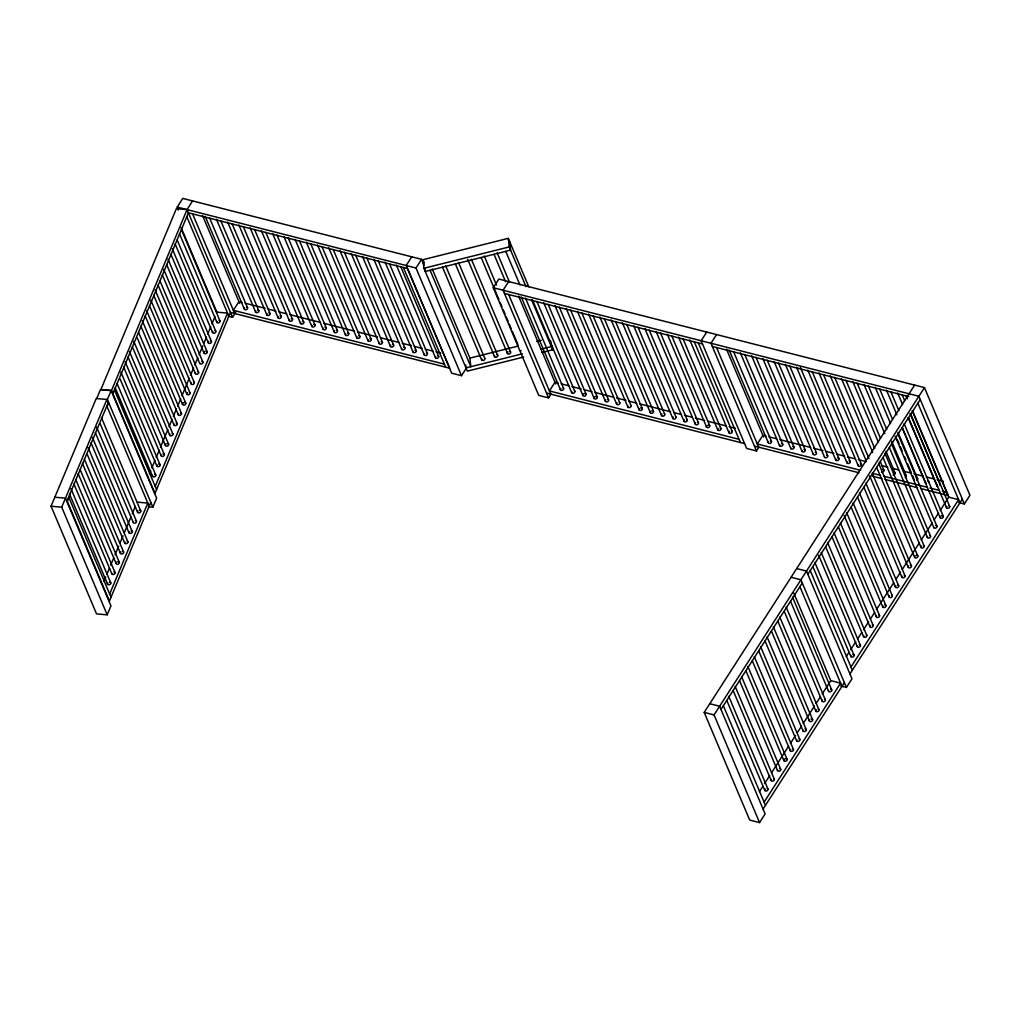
<?xml version="1.0" encoding="UTF-8"?>
<svg xmlns="http://www.w3.org/2000/svg" width="1021" height="1021" viewBox="0 0 1021 1021"><rect width="100%" height="100%" fill="white"/><g stroke="black" fill="none" stroke-linecap="round" stroke-linejoin="round"><path stroke-width="1.5" d="M112.859 393.812L188.4 212.815L407.609 268.587L449.699 368.224L230.478 312.452L154.95 493.449L111.506 390.596L187.034 209.611L192.612 200.933M149.436 473.706L150.661 470.77M151.887 467.835L154.95 460.484M156.175 457.548L159.238 450.21M160.463 447.275L167.827 429.65M169.052 426.714L172.115 419.363M173.34 416.428L176.403 409.089M177.628 406.154L180.691 398.803M181.917 395.867L189.268 378.255M190.493 375.307L193.569 367.968M194.794 365.033L197.857 357.695M199.082 354.746L202.758 345.94M203.983 343.005L206.433 337.134M207.659 334.186L210.722 326.848M211.947 323.912L215.01 316.574M155.205 486.392L227.517 313.09L216.848 312.158M54.815 497.227L65.472 498.171L110.957 605.849L107.192 614.833L96.536 613.889L51.05 506.212L96.229 398.522L107.371 399.505L152.856 507.182L148.287 506.773M96.714 398.56L100.479 389.575L111.149 390.52L156.621 498.197L152.856 507.182M107.192 614.833L61.707 507.156L106.886 399.466L108.239 402.682L66.837 501.388M107.371 399.505L111.149 390.52M108.685 402.797L107.077 406.639L149.155 506.276M103.925 581.319L105.763 576.929M107.001 573.993L109.464 568.123M110.689 565.187L113.765 557.862M114.99 554.926L118.691 546.12M119.916 543.185L122.992 535.859M124.23 532.924L130.994 516.792M132.22 513.857L135.295 506.518M109.655 594.005L147.803 503.072L137.146 502.115M150.776 502.434L109.4 601.075L67.309 501.439L68.93 497.584L111.021 597.221M178.433 210.007L177.207 207.097L182.785 198.419L421.584 259.334L424.047 265.154M228.308 316.204L232.52 317.276L235.711 312.324M411.744 256.82L406.167 265.498L451.652 373.175L461.492 375.677L466.265 368.249M461.492 375.677L416.006 268.013L421.584 259.334M550.97 394.183L548.583 397.896L538.743 395.395L493.258 287.718L498.848 279.039L924.464 387.597L969.95 495.274L964.373 503.953L958.757 502.523M508.675 281.541L503.098 290.219L548.583 397.896M706.736 332.067L701.159 340.746L746.645 448.423L756.472 450.925L758.871 447.211M716.576 334.569L710.986 343.247L756.472 450.925M709.786 703.724L719.626 706.226L765.112 813.903L759.535 822.581L749.695 820.067L704.209 712.403L914.637 385.096M759.535 822.581L714.049 714.904L924.464 387.597M720.979 709.442L802.276 582.991M807.866 574.312L920.24 399.492M759.433 791.62L762.866 786.272M764.589 783.592L769.745 775.564M771.468 772.897L788.659 746.147M790.382 743.467L795.538 735.452M797.261 732.772L801.562 726.084M803.272 723.417L814.452 706.034M816.175 703.354L820.476 696.667M822.186 693.986L830.788 680.624L840.628 683.126L764.104 802.149M846.32 656.465L848.898 652.457M850.621 649.777L855.789 641.737M857.512 639.057L861.813 632.369M863.536 629.689L868.692 621.649M870.415 618.981L874.716 612.281M876.439 609.601L893.656 582.825M896.247 578.805L900.548 572.117M902.27 569.437L919.487 542.662M921.21 539.981L932.403 522.573M934.113 519.893L938.427 513.193M940.15 510.526L948.751 497.125L958.591 499.639L850.978 667.007M763.07 809.079L844.367 682.628M849.944 673.949L962.331 499.129M840.793 686.01L846.409 687.439L851.986 678.761L806.501 571.096L796.674 568.582M528.789 286.85L508.292 238.352L422.988 259.691L423.919 268.268L467.363 371.121L523.735 357.018M423.919 268.268L509.224 246.929L526.019 286.671M469.647 358.18L518.4 345.991M536.676 341.41L541.245 340.274M522.369 353.815L466.01 367.905L465.704 365.046M540.658 349.233L551.314 346.566L550.689 340.848M542.011 352.449L552.68 349.782L552.208 345.494M111.506 390.596L100.837 389.665L176.365 208.68L187.034 209.611L232.52 317.276M51.05 506.212L61.707 507.156M177.207 207.097L416.006 268.013M493.258 287.718L918.887 396.276L964.373 503.953M504.451 293.435L702.512 343.962M712.352 346.464L908.881 396.595M242.003 302.42L238.914 301.642L233.337 310.32L444.39 364.152M245.078 303.211L265.103 308.316M268.191 309.108L275.887 311.073M278.975 311.852L286.671 313.817M289.76 314.608L320.568 322.47M323.644 323.249L354.466 331.11M357.541 331.902L377.566 337.007M380.654 337.798L399.134 342.507M402.223 343.298L411.463 345.647M414.539 346.438L422.247 348.403M425.323 349.182L433.032 351.147M436.107 351.939L440.727 353.113M558.066 383.041L554.977 382.262L549.4 390.941L739.038 439.311M561.142 383.832L568.85 385.798M571.939 386.589L581.191 388.937M584.267 389.728L591.976 391.694M595.064 392.485L613.57 397.207M616.646 397.986L625.899 400.347M628.987 401.138L636.696 403.104M639.771 403.882L670.606 411.757M673.694 412.535L681.403 414.5M684.478 415.292L692.187 417.257M695.275 418.048L704.528 420.41M707.617 421.188L726.11 425.91M729.198 426.701L735.362 428.271M765.954 436.069L762.878 435.291L757.288 443.969L860.588 470.311M769.043 436.86L776.751 438.826M779.827 439.617L810.674 447.479M813.75 448.27L823.003 450.618M826.091 451.41L833.8 453.375M836.875 454.166L844.584 456.132M847.672 456.91L855.381 458.888M858.457 459.667L866.165 461.632M881.582 465.563L887.76 467.146M892.38 468.32L898.544 469.89M904.721 471.472L910.885 473.042M913.961 473.821L923.214 476.182M926.302 476.973L934.011 478.938M937.087 479.73L943.264 481.299M872.929 473.463L880.638 475.429M883.714 476.207L926.889 487.221M929.965 488.012L939.218 490.374M942.306 491.152L946.926 492.339M546.541 393.072L744.603 443.599M754.442 446.1L858.865 472.736M872.738 476.284L881.991 478.645M885.079 479.423L917.458 487.681M920.534 488.472L948.292 495.555L912.391 410.57M791.096 577.261L800.923 579.775L846.409 687.439M704.209 712.403L714.049 714.904M917.853 403.218L959.944 502.855M906.201 395.918L907.439 398.841M912.353 410.965L948.866 497.418M910.502 413.658L949.683 506.429M902.117 394.629L904.568 400.423M910.068 413.467L939.46 483.048M908.537 417.831L946.493 507.705M897.701 392.996L902.602 404.597M908.116 417.64L936.882 485.766M890.874 391.758L898.837 410.595M904.121 423.575L943.302 516.345M886.458 390.137L896.872 414.781M902.385 427.825L925.651 482.907M902.156 427.748L940.124 517.621M879.643 388.886L892.494 419.325M898.008 432.381L917.598 478.76M897.74 433.491L936.933 526.262M875.227 387.265L890.529 423.511M897.268 439.451L899.105 443.803M900.331 446.7L902.168 451.04M904.619 456.846L905.844 459.744M907.682 464.096L911.357 472.787M912.57 475.684L914.408 480.036M895.175 436.222L933.743 527.538M868.399 386.027L886.764 429.509M891.665 441.11L906.367 475.888M891.371 443.408L930.552 536.178M863.983 384.406L884.811 433.683M889.406 447.581L927.362 537.454M857.168 383.156L880.434 438.239M885.934 451.282L895.123 473.029M884.99 453.324L924.184 546.095M852.752 381.535L878.468 442.412M883.025 457.51L920.993 547.371M845.924 380.297L874.703 448.423M880.217 461.466L883.892 470.158M878.609 463.253L917.802 556.011M841.508 378.663L872.738 452.597M876.656 467.427L914.612 557.287M834.693 377.425L868.973 458.595M872.24 473.17L911.421 565.94M830.277 375.805L866.395 461.326M869.662 475.888L908.243 567.217M823.449 374.554L861.418 464.427M865.859 483.086L905.053 575.857M819.033 372.933L858.227 465.704M863.894 487.259L901.862 577.133M812.206 371.695L850.174 461.556M807.802 370.074L846.983 462.832M859.491 493.003L898.671 585.773M857.525 497.176L895.481 587.049M800.362 367.381L838.93 458.697M796.559 367.203L835.752 459.973M853.109 502.919L892.29 595.69M851.144 507.092L889.112 596.966M789.731 365.965L827.699 455.825M785.328 364.331L824.509 457.102M846.728 512.836L885.922 605.606M844.163 515.567L882.731 606.882M778.5 363.093L816.455 452.967M774.084 361.472L813.278 454.243M840.36 522.765L879.54 615.523M838.394 526.938L876.35 616.799M767.256 360.222L805.224 450.095M762.853 358.601L802.034 451.371M833.978 532.681L873.172 625.439M832.013 536.855L869.981 626.715M756.025 357.363L793.981 447.224M751.609 355.742L790.803 448.5M827.597 542.598L866.791 635.368M744.781 354.491L782.75 444.365M825.644 546.771L863.6 636.645M740.378 352.87L779.559 445.641M821.229 552.514L860.409 645.285M733.55 351.632L771.506 441.493M818.651 555.245L857.232 646.561M729.134 349.999L768.328 442.769M726.48 349.118L763.619 437.039M814.847 562.431L854.041 655.201M812.882 566.604L850.85 656.477M716.563 347.536L758.654 447.185M810.253 570.586L852.344 670.223M698.3 342.89L740.391 442.527M799.89 586.705L841.98 686.342M694.216 341.588L732.185 431.462M689.8 339.967L728.994 432.738M793.776 592.984L830.903 680.905M792.538 597.145L831.719 689.915M682.985 338.73L720.941 428.603M790.573 601.318L828.529 691.191M678.569 337.109L717.75 429.879M671.741 335.858L709.71 425.731M786.157 607.061L825.338 699.832M667.326 334.237L706.519 427.008M784.192 611.234L822.16 701.108M660.498 332.999L698.466 422.86M779.776 616.978L818.97 709.748M656.095 331.378L695.275 424.136M777.823 621.164L815.779 711.024M649.267 330.128L687.222 420.001M773.408 626.907L812.588 719.665M644.851 328.507L684.044 421.277M771.442 631.08L809.398 720.941M638.023 327.269L675.991 417.13M767.026 636.823L806.22 729.581M633.62 325.635L672.801 418.406M765.061 640.997L803.029 730.857M626.792 324.397L664.748 414.271M760.645 646.74L799.839 739.51M622.376 322.776L661.57 415.547M758.692 650.913L796.648 740.787M615.548 321.526L653.517 411.399M754.277 656.656L793.457 749.427M611.145 319.905L650.326 412.675M752.311 660.829L790.28 750.703M604.317 318.667L642.273 408.528M747.895 666.573L787.089 759.343M599.901 317.046L639.095 409.804M745.93 670.746L783.898 760.619M593.073 315.795L631.042 405.669M588.67 314.174L627.851 406.945M741.527 676.489L780.708 769.26M739.561 680.662L777.517 770.536M581.842 312.937L619.798 402.797M577.427 311.303L616.62 404.074M735.146 686.406L774.326 779.176M733.18 690.592L771.149 780.452M570.599 310.065L608.567 399.938M566.196 308.444L605.376 401.215M728.764 696.335L767.958 789.093M726.812 700.508L764.767 790.369M559.368 307.193L597.323 397.067M554.952 305.573L594.145 398.343M723.379 705.728L765.469 805.365M548.124 304.335L586.092 394.195M543.721 302.714L582.902 395.472M536.893 301.463L574.849 391.337M532.477 299.842L571.671 392.613M531.571 299.817L552.68 349.782M505.752 251.357L519.957 284.961M525.509 298.106L563.618 388.465M521.246 296.971L560.427 389.741M518.579 296.09L555.718 384.011M497.125 252.812L509.364 281.809M494.011 254.255L505.65 281.796M508.662 294.507L550.753 394.144M484.248 256.029L496.487 285.025M481.133 257.483L498.886 299.51M500.111 302.42L501.949 306.759M503.174 309.657L505.012 314.009M506.237 316.906L508.075 321.258M509.3 324.155L511.138 328.507M512.363 331.404L517.877 344.447M471.37 259.257L510.551 352.028M467.644 259.257L507.45 353.47M458.493 262.474L497.686 355.244M455.379 263.929L494.572 356.686M445.615 265.702L484.809 358.46M442.501 267.145L481.695 359.915M432.266 268.995L469.902 358.116L470.834 366.705L430.109 270.284M423.434 260.763L424.34 262.908M403.397 267.515L445.756 367.369M400.717 266.583L438.673 356.457M396.301 264.962L435.495 357.733M389.473 263.712L427.442 353.585M385.07 262.091L424.251 354.861M378.242 260.853L416.198 350.714M373.826 259.232L413.02 351.99M366.922 258.109L404.878 347.982M362.506 256.488L401.7 349.259M355.678 255.25L393.647 345.111M351.275 253.616L390.456 346.387M344.447 252.378L382.403 342.252M340.031 250.758L379.225 343.528M333.203 249.507L371.172 339.38M328.8 247.886L367.981 340.657M321.972 246.648L359.928 336.509M317.557 245.027L356.75 337.785M310.729 243.777L348.697 333.65M306.326 242.156L345.506 334.926M299.498 240.918L337.453 330.778M295.082 239.284L334.275 332.055M288.254 238.046L326.222 327.92M283.851 236.425L323.032 329.196M277.023 235.175L314.979 325.048M272.607 233.554L311.801 326.324M265.779 232.316L303.748 322.177M261.376 230.695L300.557 323.453M254.548 229.444L292.504 319.318M250.132 227.823L289.313 320.594M243.304 226.585L281.273 316.446M238.888 224.952L278.082 317.722M232.073 223.714L270.029 313.587M227.657 222.093L266.838 314.864M220.83 220.842L258.798 310.716M216.414 219.221L255.607 311.992M209.599 217.984L247.554 307.844M205.183 216.363L244.364 309.121M202.515 215.469L239.654 303.39M192.612 213.9L234.702 313.536M186.792 216.669L228.87 316.306M181.074 227.466L216.975 312.452M181.483 229.751L220.064 321.079M179.466 233.732L216.809 322.151M177.195 240.024L215.776 331.34M175.178 244.006L212.521 332.425M172.307 248.843L211.487 341.614M170.89 254.267L208.246 342.686M168.018 259.117L207.199 351.888M166.602 264.541L203.958 352.96M163.73 269.378L202.924 362.149M162.313 274.815L199.669 363.234M160.055 281.107L198.636 372.423M158.038 285.076L195.381 373.495M155.154 289.926L194.347 382.696M153.75 295.35L191.093 383.768M150.878 300.187L190.059 392.957M149.462 305.624L186.817 394.042M146.59 310.461L185.771 403.231M145.173 315.885L182.529 404.303M142.302 320.734L181.496 413.492M140.885 326.158L178.241 414.577M138.626 332.45L177.207 423.766M137.222 337.874L173.953 424.851M133.738 341.269L172.919 434.04M132.322 346.693L169.665 435.112M129.45 351.543L168.631 444.301M128.033 356.967L165.389 445.386M125.162 361.804L164.343 454.575M123.745 367.228L161.101 455.647M120.874 372.078L160.067 464.849M120.07 378.957L156.813 465.921M117.198 383.794L155.779 475.11M115.182 387.776L152.525 476.194M114.467 389.958L156.558 489.595M101.36 417.423L140.783 511.049M100.173 423.715L137.529 512.134M96.689 427.11L136.495 521.323M95.285 432.534L133.241 522.407M92.401 437.371L132.207 531.596M90.997 442.808L128.952 532.668M88.125 447.645L127.919 541.857M87.321 454.524L124.664 542.942M84.449 459.361L123.63 552.131M82.42 463.343L120.389 553.203M80.161 469.634L119.355 562.405M78.132 473.604L116.1 563.477M75.873 479.896L115.067 572.666M73.857 483.877L111.812 573.751M70.972 488.727L110.779 582.94M69.568 494.151L107.524 584.012M509.658 241.556L510.589 250.145L425.272 271.484L424.966 268.625M508.292 238.352L509.224 246.929M484.605 358.205A1.723 1.238 -22.9 0 1 483.38 360.439A1.723 1.238 -22.9 0 1 481.759 358.92M496.831 354.67A1.723 1.238 -22.9 0 1 497.623 356.24A1.723 1.238 -22.9 0 1 495.415 357.261A1.723 1.238 -22.9 0 1 494.623 355.691M510.066 351.569A1.723 1.238 -22.9 0 1 510.168 353.445A1.723 1.238 -22.9 0 1 507.731 353.802A1.723 1.238 -22.9 0 1 508.062 351.862M521.169 350.816A1.723 1.238 -22.9 0 1 520.812 350.701M437.499 355.767A1.723 1.238 -22.9 0 1 438.634 357.235A1.723 1.238 -22.9 0 1 436.401 358.384A1.723 1.238 -22.9 0 1 435.648 356.725M392.472 344.434A1.723 1.238 -22.9 0 1 393.608 345.889A1.723 1.238 -22.9 0 1 391.362 347.051A1.723 1.238 -22.9 0 1 390.609 345.379M403.703 347.293A1.723 1.238 -22.9 0 1 404.89 348.646A1.723 1.238 -22.9 0 1 402.874 349.935A1.723 1.238 -22.9 0 1 401.687 348.595M415.024 350.037A1.723 1.238 -22.9 0 1 416.211 351.39A1.723 1.238 -22.9 0 1 414.194 352.679A1.723 1.238 -22.9 0 1 413.007 351.326M426.255 352.909A1.723 1.238 -22.9 0 1 427.442 354.249A1.723 1.238 -22.9 0 1 425.425 355.55A1.723 1.238 -22.9 0 1 424.251 354.198M358.754 335.832A1.723 1.238 -22.9 0 1 359.903 337.287A1.723 1.238 -22.9 0 1 357.656 338.449A1.723 1.238 -22.9 0 1 356.903 336.79M369.998 338.691A1.723 1.238 -22.9 0 1 371.134 340.159A1.723 1.238 -22.9 0 1 368.887 341.32A1.723 1.238 -22.9 0 1 368.134 339.648M381.229 341.563A1.723 1.238 -22.9 0 1 382.377 343.03A1.723 1.238 -22.9 0 1 380.131 344.179A1.723 1.238 -22.9 0 1 379.378 342.52M336.279 330.102A1.723 1.238 -22.9 0 1 337.415 331.557A1.723 1.238 -22.9 0 1 335.182 332.718A1.723 1.238 -22.9 0 1 334.429 331.046M347.523 332.961A1.723 1.238 -22.9 0 1 348.659 334.429A1.723 1.238 -22.9 0 1 346.413 335.577A1.723 1.238 -22.9 0 1 345.66 333.918M313.804 324.359A1.723 1.238 -22.9 0 1 314.94 325.827A1.723 1.238 -22.9 0 1 312.707 326.988A1.723 1.238 -22.9 0 1 311.954 325.316M280.086 315.77A1.723 1.238 -22.9 0 1 281.234 317.225A1.723 1.238 -22.9 0 1 278.988 318.386A1.723 1.238 -22.9 0 1 278.235 316.714M325.035 327.231A1.723 1.238 -22.9 0 1 326.184 328.698A1.723 1.238 -22.9 0 1 323.938 329.847A1.723 1.238 -22.9 0 1 323.185 328.188M291.33 318.629A1.723 1.238 -22.9 0 1 292.465 320.096A1.723 1.238 -22.9 0 1 290.219 321.245A1.723 1.238 -22.9 0 1 289.479 319.586M257.611 310.027A1.723 1.238 -22.9 0 1 258.76 311.494A1.723 1.238 -22.9 0 1 256.513 312.656A1.723 1.238 -22.9 0 1 255.761 310.984M246.38 307.168A1.723 1.238 -22.9 0 1 247.516 308.623A1.723 1.238 -22.9 0 1 245.27 309.784A1.723 1.238 -22.9 0 1 244.53 308.125M268.855 312.898A1.723 1.238 -22.9 0 1 269.991 314.366A1.723 1.238 -22.9 0 1 267.744 315.515A1.723 1.238 -22.9 0 1 267.004 313.855M302.561 321.5A1.723 1.238 -22.9 0 1 303.709 322.955A1.723 1.238 -22.9 0 1 301.463 324.116A1.723 1.238 -22.9 0 1 300.71 322.457M117.849 561.639A1.723 1.238 -22.9 0 1 119.278 563.082A1.723 1.238 -22.9 0 1 116.79 564.179A1.723 1.238 -22.9 0 1 116.649 562.163M109.706 582.161A1.723 1.238 -22.9 0 1 110.664 583.731A1.723 1.238 -22.9 0 1 108.341 584.752A1.723 1.238 -22.9 0 1 107.792 583.004M122.941 551.442A1.723 1.238 -22.9 0 1 123.286 553.242A1.723 1.238 -22.9 0 1 120.848 553.803A1.723 1.238 -22.9 0 1 120.937 551.902M113.982 571.9A1.723 1.238 -22.9 0 1 115.041 573.228A1.723 1.238 -22.9 0 1 113.165 574.529A1.723 1.238 -22.9 0 1 111.787 573.419M127.229 541.168A1.723 1.238 -22.9 0 1 127.663 542.878A1.723 1.238 -22.9 0 1 125.366 543.631A1.723 1.238 -22.9 0 1 124.932 541.934M139.277 510.283A1.723 1.238 -22.9 0 1 140.758 511.61A1.723 1.238 -22.9 0 1 138.473 512.887A1.723 1.238 -22.9 0 1 137.784 511.125M131.135 530.818A1.723 1.238 -22.9 0 1 132.092 532.388A1.723 1.238 -22.9 0 1 129.769 533.409A1.723 1.238 -22.9 0 1 129.22 531.66M135.41 520.544A1.723 1.238 -22.9 0 1 136.469 521.884A1.723 1.238 -22.9 0 1 134.593 523.186A1.723 1.238 -22.9 0 1 133.215 522.076M172.23 433.338A1.723 1.238 -22.9 0 1 172.664 435.048A1.723 1.238 -22.9 0 1 170.367 435.814A1.723 1.238 -22.9 0 1 169.933 434.104M167.138 443.535A1.723 1.238 -22.9 0 1 168.567 444.977A1.723 1.238 -22.9 0 1 166.078 446.075A1.723 1.238 -22.9 0 1 165.938 444.071M193.658 381.994A1.723 1.238 -22.9 0 1 194.092 383.705A1.723 1.238 -22.9 0 1 191.795 384.458A1.723 1.238 -22.9 0 1 191.361 382.76M163.973 454.039A1.723 1.238 -22.9 0 1 163.028 456.323A1.723 1.238 -22.9 0 1 161.165 454.983M162.85 453.809A1.723 1.238 -22.9 0 1 163.271 453.796M180.411 412.726A1.723 1.238 -22.9 0 1 181.419 414.169A1.723 1.238 -22.9 0 1 179.313 415.356A1.723 1.238 -22.9 0 1 178.305 413.901M158.561 464.083A1.723 1.238 -22.9 0 1 160.042 465.41A1.723 1.238 -22.9 0 1 157.757 466.674A1.723 1.238 -22.9 0 1 157.068 464.912M210.798 340.925A1.723 1.238 -22.9 0 1 211.143 342.724A1.723 1.238 -22.9 0 1 208.705 343.286A1.723 1.238 -22.9 0 1 208.782 341.371M205.706 351.122A1.723 1.238 -22.9 0 1 207.135 352.564A1.723 1.238 -22.9 0 1 204.647 353.662A1.723 1.238 -22.9 0 1 204.506 351.645M215.086 330.651A1.723 1.238 -22.9 0 1 215.52 332.361A1.723 1.238 -22.9 0 1 213.21 333.114A1.723 1.238 -22.9 0 1 212.789 331.417M176.123 422.988A1.723 1.238 -22.9 0 1 177.144 424.442A1.723 1.238 -22.9 0 1 175.025 425.617A1.723 1.238 -22.9 0 1 174.017 424.174M197.551 371.644A1.723 1.238 -22.9 0 1 198.572 373.099A1.723 1.238 -22.9 0 1 196.453 374.273A1.723 1.238 -22.9 0 1 195.445 372.818M201.839 361.383A1.723 1.238 -22.9 0 1 202.898 362.71A1.723 1.238 -22.9 0 1 201.022 364.012A1.723 1.238 -22.9 0 1 199.644 362.902M218.979 320.3A1.723 1.238 -22.9 0 1 220 321.755A1.723 1.238 -22.9 0 1 217.881 322.93A1.723 1.238 -22.9 0 1 216.873 321.475M184.278 402.465A1.723 1.238 -22.9 0 1 185.656 404.022A1.723 1.238 -22.9 0 1 182.989 404.903A1.723 1.238 -22.9 0 1 183.435 402.746M189.37 392.268A1.723 1.238 -22.9 0 1 189.715 394.08A1.723 1.238 -22.9 0 1 187.277 394.629A1.723 1.238 -22.9 0 1 187.366 392.728M154.694 474.344A1.723 1.238 -22.9 0 1 155.715 475.786A1.723 1.238 -22.9 0 1 153.609 476.96A1.723 1.238 -22.9 0 1 152.588 475.518M767.179 788.467A1.723 1.238 -22.9 0 1 767.728 790.216A1.723 1.238 -22.9 0 1 765.303 790.918A1.723 1.238 -22.9 0 1 765.188 789.054M799.06 738.872A1.723 1.238 -22.9 0 1 799.685 740.506A1.723 1.238 -22.9 0 1 797.427 741.412A1.723 1.238 -22.9 0 1 796.801 739.778M785.481 758.692A1.723 1.238 -22.9 0 1 787.051 760.122A1.723 1.238 -22.9 0 1 784.434 761.168A1.723 1.238 -22.9 0 1 784.651 759.024M805.033 728.905A1.723 1.238 -22.9 0 1 806.22 730.245A1.723 1.238 -22.9 0 1 804.203 731.547A1.723 1.238 -22.9 0 1 803.017 730.194M792.679 748.789A1.723 1.238 -22.9 0 1 793.228 750.537A1.723 1.238 -22.9 0 1 790.816 751.252A1.723 1.238 -22.9 0 1 790.688 749.376M810.98 719.026A1.723 1.238 -22.9 0 1 812.639 720.099A1.723 1.238 -22.9 0 1 810.725 721.63A1.723 1.238 -22.9 0 1 809.398 720.277M830.545 689.226A1.723 1.238 -22.9 0 1 831.732 690.579A1.723 1.238 -22.9 0 1 829.716 691.868A1.723 1.238 -22.9 0 1 828.529 690.528M818.191 709.123A1.723 1.238 -22.9 0 1 818.74 710.858A1.723 1.238 -22.9 0 1 816.315 711.573A1.723 1.238 -22.9 0 1 816.2 709.71M824.56 699.206A1.723 1.238 -22.9 0 1 825.185 700.84A1.723 1.238 -22.9 0 1 822.939 701.733A1.723 1.238 -22.9 0 1 822.313 700.1M773.561 778.551A1.723 1.238 -22.9 0 1 774.173 780.184A1.723 1.238 -22.9 0 1 771.927 781.091A1.723 1.238 -22.9 0 1 771.302 779.444M779.534 768.583A1.723 1.238 -22.9 0 1 780.72 769.923A1.723 1.238 -22.9 0 1 778.704 771.225A1.723 1.238 -22.9 0 1 777.517 769.872M852.854 654.512A1.723 1.238 -22.9 0 1 854.003 655.98A1.723 1.238 -22.9 0 1 851.756 657.128A1.723 1.238 -22.9 0 1 851.004 655.469M860.244 645.004A1.723 1.238 -22.9 0 1 859.044 647.148A1.723 1.238 -22.9 0 1 857.219 645.897M859.235 644.596A1.723 1.238 -22.9 0 1 859.976 644.787M866.357 634.871A1.723 1.238 -22.9 0 1 866.472 636.581A1.723 1.238 -22.9 0 1 864.264 637.232A1.723 1.238 -22.9 0 1 863.753 635.636M872.393 624.814A1.723 1.238 -22.9 0 1 872.929 626.562A1.723 1.238 -22.9 0 1 870.517 627.264A1.723 1.238 -22.9 0 1 870.39 625.401M878.762 614.897A1.723 1.238 -22.9 0 1 879.387 616.531A1.723 1.238 -22.9 0 1 877.128 617.437A1.723 1.238 -22.9 0 1 876.516 615.803M897.893 585.135A1.723 1.238 -22.9 0 1 898.442 586.884A1.723 1.238 -22.9 0 1 896.03 587.598A1.723 1.238 -22.9 0 1 895.902 585.722M891.856 595.192A1.723 1.238 -22.9 0 1 891.882 597.017A1.723 1.238 -22.9 0 1 889.546 597.464A1.723 1.238 -22.9 0 1 889.521 595.651M910.247 565.251A1.723 1.238 -22.9 0 1 911.383 566.719A1.723 1.238 -22.9 0 1 909.149 567.867A1.723 1.238 -22.9 0 1 908.396 566.208M929.774 535.553A1.723 1.238 -22.9 0 1 930.399 537.186A1.723 1.238 -22.9 0 1 928.14 538.093A1.723 1.238 -22.9 0 1 927.527 536.446M884.748 604.93A1.723 1.238 -22.9 0 1 885.883 606.385A1.723 1.238 -22.9 0 1 883.637 607.546A1.723 1.238 -22.9 0 1 882.884 605.874M904.274 575.219A1.723 1.238 -22.9 0 1 904.887 576.852A1.723 1.238 -22.9 0 1 902.641 577.758A1.723 1.238 -22.9 0 1 902.015 576.125M923.405 545.469A1.723 1.238 -22.9 0 1 923.941 547.218A1.723 1.238 -22.9 0 1 921.529 547.92A1.723 1.238 -22.9 0 1 921.401 546.056M941.707 515.694A1.723 1.238 -22.9 0 1 943.276 517.124A1.723 1.238 -22.9 0 1 940.66 518.17A1.723 1.238 -22.9 0 1 940.877 516.026M948.905 505.791A1.723 1.238 -22.9 0 1 949.453 507.539A1.723 1.238 -22.9 0 1 947.041 508.254A1.723 1.238 -22.9 0 1 946.914 506.378M935.747 525.573A1.723 1.238 -22.9 0 1 936.972 526.81A1.723 1.238 -22.9 0 1 935.21 528.202A1.723 1.238 -22.9 0 1 933.679 527.219M916.194 555.373A1.723 1.238 -22.9 0 1 917.802 556.675A1.723 1.238 -22.9 0 1 915.39 557.925A1.723 1.238 -22.9 0 1 915.033 555.973M731.406 430.836A1.723 1.238 -22.9 0 1 731.942 432.572A1.723 1.238 -22.9 0 1 729.53 433.287A1.723 1.238 -22.9 0 1 729.402 431.424M720.162 427.965A1.723 1.238 -22.9 0 1 720.711 429.713A1.723 1.238 -22.9 0 1 718.299 430.415A1.723 1.238 -22.9 0 1 718.171 428.552M708.102 425.081A1.723 1.238 -22.9 0 1 709.71 426.395A1.723 1.238 -22.9 0 1 707.298 427.633A1.723 1.238 -22.9 0 1 706.928 425.68M697.688 422.235A1.723 1.238 -22.9 0 1 698.236 423.983A1.723 1.238 -22.9 0 1 695.824 424.685A1.723 1.238 -22.9 0 1 695.697 422.822M686.457 419.363A1.723 1.238 -22.9 0 1 686.993 421.111A1.723 1.238 -22.9 0 1 684.581 421.826A1.723 1.238 -22.9 0 1 684.453 419.95M651.909 410.748A1.723 1.238 -22.9 0 1 653.517 412.063A1.723 1.238 -22.9 0 1 651.104 413.301A1.723 1.238 -22.9 0 1 650.747 411.348M664.314 413.773A1.723 1.238 -22.9 0 1 664.339 415.585A1.723 1.238 -22.9 0 1 662.004 416.032A1.723 1.238 -22.9 0 1 661.978 414.22M630.608 405.171A1.723 1.238 -22.9 0 1 630.723 406.881A1.723 1.238 -22.9 0 1 628.502 407.532A1.723 1.238 -22.9 0 1 628.004 405.937M595.715 396.416A1.723 1.238 -22.9 0 1 597.285 397.845A1.723 1.238 -22.9 0 1 594.681 398.892A1.723 1.238 -22.9 0 1 594.898 396.748M675.557 416.645A1.723 1.238 -22.9 0 1 675.57 418.457A1.723 1.238 -22.9 0 1 673.235 418.904A1.723 1.238 -22.9 0 1 673.222 417.091M641.839 408.043A1.723 1.238 -22.9 0 1 641.864 409.855A1.723 1.238 -22.9 0 1 639.529 410.302A1.723 1.238 -22.9 0 1 639.503 408.489M640.678 407.89A1.723 1.238 -22.9 0 1 641.494 407.902M608.133 399.441A1.723 1.238 -22.9 0 1 608.146 401.253A1.723 1.238 -22.9 0 1 605.81 401.7A1.723 1.238 -22.9 0 1 605.798 399.887M574.415 390.839A1.723 1.238 -22.9 0 1 574.529 392.549A1.723 1.238 -22.9 0 1 572.322 393.2A1.723 1.238 -22.9 0 1 571.824 391.605M563.184 387.98A1.723 1.238 -22.9 0 1 563.196 389.792A1.723 1.238 -22.9 0 1 560.861 390.239A1.723 1.238 -22.9 0 1 560.848 388.427M585.658 393.71A1.723 1.238 -22.9 0 1 585.569 395.612A1.723 1.238 -22.9 0 1 583.144 395.829A1.723 1.238 -22.9 0 1 583.655 393.889M584.484 393.557A1.723 1.238 -22.9 0 1 585.314 393.57M619.364 402.312A1.723 1.238 -22.9 0 1 619.39 404.125A1.723 1.238 -22.9 0 1 617.054 404.571A1.723 1.238 -22.9 0 1 617.029 402.759M939.907 484.209A1.723 1.238 -22.9 0 1 939.92 485.498M937.661 486.404A1.723 1.238 -22.9 0 1 937.304 484.452M927.655 480.942A1.723 1.238 -22.9 0 1 928.676 482.627M926.43 483.533A1.723 1.238 -22.9 0 1 925.588 482.576M917.432 478.479A1.723 1.238 -22.9 0 1 916.845 480.355M916.424 478.07A1.723 1.238 -22.9 0 1 917.164 478.262M905.18 475.212A1.723 1.238 -22.9 0 1 905.206 477.688M893.949 472.34A1.723 1.238 -22.9 0 1 895.136 473.693A1.723 1.238 -22.9 0 1 893.12 474.982M860.231 463.751A1.723 1.238 -22.9 0 1 861.418 465.091A1.723 1.238 -22.9 0 1 859.401 466.38A1.723 1.238 -22.9 0 1 858.214 465.04M837.756 458.008A1.723 1.238 -22.9 0 1 838.905 459.476A1.723 1.238 -22.9 0 1 836.658 460.624A1.723 1.238 -22.9 0 1 835.905 458.965M804.05 449.419A1.723 1.238 -22.9 0 1 805.224 450.759A1.723 1.238 -22.9 0 1 803.208 452.061A1.723 1.238 -22.9 0 1 802.034 450.708M882.706 469.481A1.723 1.238 -22.9 0 1 883.829 471A1.723 1.238 -22.9 0 1 881.48 472.072M849 460.879A1.723 1.238 -22.9 0 1 850.136 462.334A1.723 1.238 -22.9 0 1 847.889 463.496A1.723 1.238 -22.9 0 1 847.136 461.837M815.281 452.277A1.723 1.238 -22.9 0 1 816.494 453.515A1.723 1.238 -22.9 0 1 814.732 454.907A1.723 1.238 -22.9 0 1 813.214 453.911M781.576 443.676A1.723 1.238 -22.9 0 1 782.711 445.143A1.723 1.238 -22.9 0 1 780.465 446.292A1.723 1.238 -22.9 0 1 779.712 444.633M770.332 440.817A1.723 1.238 -22.9 0 1 771.519 442.157A1.723 1.238 -22.9 0 1 769.502 443.459A1.723 1.238 -22.9 0 1 768.315 442.106M792.807 446.547A1.723 1.238 -22.9 0 1 793.993 447.887A1.723 1.238 -22.9 0 1 791.977 449.189A1.723 1.238 -22.9 0 1 790.79 447.836M826.525 455.149A1.723 1.238 -22.9 0 1 827.737 456.374A1.723 1.238 -22.9 0 1 825.976 457.765A1.723 1.238 -22.9 0 1 824.458 456.783"/></g></svg>
